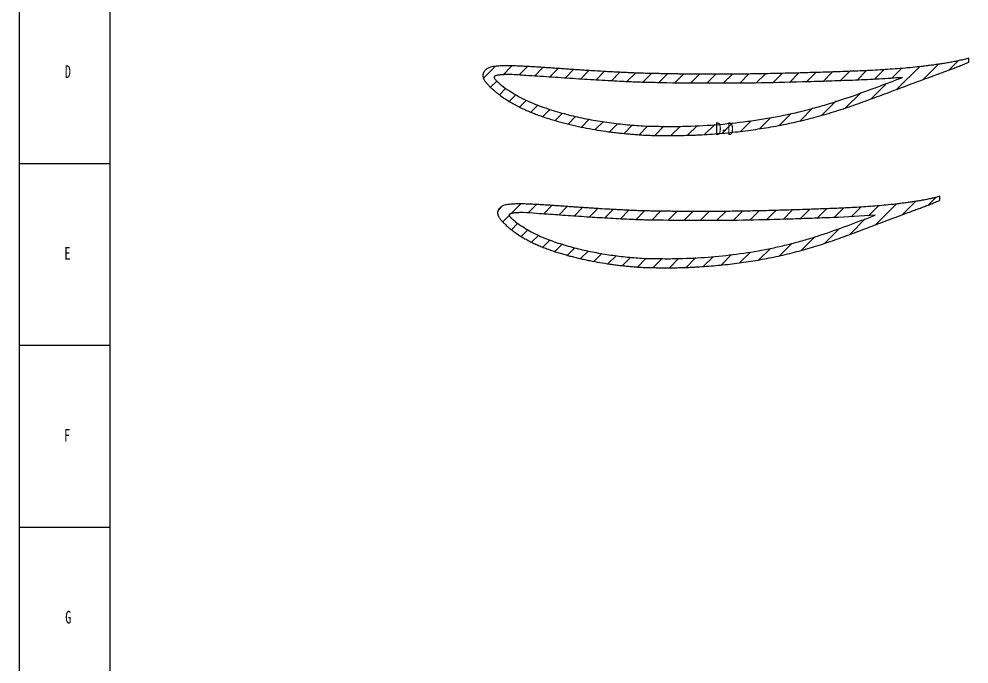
# Model space of a CAD drawing. Header units: millimetres. Extents: x 0 to 1189, y 0 to 841.
# Drawn here: x 0 to 261.1, y 482.9 to 660.2 of the extents above; entities that cross this region are included whole.
import ezdxf

# ---------------------------------------------------------------- set-up
doc = ezdxf.new("R2010")
doc.units = ezdxf.units.MM
doc.layers.add('10', color=7, linetype='Continuous')
doc.layers.add('5', color=7, linetype='Continuous')
doc.styles.add('SLDTEXTSTYLE5', font='TXT', dxfattribs={"width": 0.7})

msp = doc.modelspace()

# ---------------------------------------------------------------- hatches: boundary and pattern name
at = {"layer": '10', "linetype": 'Continuous', "lineweight": 18}
h = msp.add_hatch(dxfattribs=at)
h.set_pattern_fill('ANSI31', color=256, style=0)
edge = h.paths.add_edge_path(flags=0)
edge.add_spline(control_points=[(173.4898, 628.2378), (173.962, 628.2348), (174.9063, 628.2271), (176.3227, 628.2079), (177.7391, 628.1845), (179.1556, 628.1797), (180.5721, 628.1844), (182.4607, 628.2114), (184.3487, 628.2623), (186.2359, 628.3393), (188.1223, 628.432), (190.4786, 628.58), (193.3028, 628.8051), (196.1226, 629.0791), (198.9376, 629.3999), (201.7465, 629.7693), (204.5486, 630.1881), (208.2732, 630.8184), (212.904, 631.7459), (218.4091, 633.0922), (222.948, 634.3968), (226.5459, 635.548), (230.1236, 636.7605), (233.6753, 638.047), (237.2152, 639.3651), (239.8674, 640.3611), (242.5196, 641.3572), (245.172, 642.3525), (247.826, 643.3436), (250.0398, 644.164), (251.8122, 644.8162), (253.1427, 645.3025), (254.473, 645.7891), (255.8021, 646.2791), (257.1276, 646.7786), (258.4492, 647.2885), (259.7642, 647.8152), (260.6378, 648.1739), (261.0714, 648.3609)], knot_values=[0, 0, 0, 0, 0.015625, 0.03125, 0.046875, 0.0625, 0.078125, 0.09375, 0.125, 0.140625, 0.15625, 0.1875, 0.21875, 0.25, 0.28125, 0.3125, 0.34375, 0.375, 0.4375, 0.5, 0.5625, 0.59375, 0.625, 0.6875, 0.71875, 0.75, 0.78125, 0.8125, 0.84375, 0.875, 0.890625, 0.90625, 0.921875, 0.9375, 0.953125, 0.96875, 0.984375, 1, 1, 1, 1], weights=[1, 1, 1, 1, 1, 1, 1, 1, 1, 1, 1, 1, 1, 1, 1, 1, 1, 1, 1, 1, 1, 1, 1, 1, 1, 1, 1, 1, 1, 1, 1, 1, 1, 1, 1, 1, 1, 1, 1], degree=3, periodic=0)
edge.add_line((261.0714, 648.3609), (261.0725, 649.4532))
edge.add_spline(control_points=[(261.0725, 649.4532), (260.6345, 649.3234), (259.7491, 649.0966), (258.4159, 648.7791), (257.0741, 648.4981), (255.7268, 648.2451), (254.3749, 648.0175), (253.0197, 647.81), (251.6623, 647.6177), (250.303, 647.438), (248.9421, 647.2699), (247.1258, 647.0602), (244.8522, 646.8255), (242.1197, 646.5845), (239.3842, 646.3783), (236.6461, 646.2056), (233.9062, 646.0604), (231.1651, 645.9377), (228.4232, 645.8313), (225.6808, 645.7349), (222.0239, 645.6133), (217.4525, 645.4672), (211.9661, 645.3131), (207.3936, 645.2098), (203.7356, 645.1443), (200.992, 645.1036), (198.2486, 645.0715), (195.5052, 645.0495), (192.762, 645.0361), (190.019, 645.0331), (187.2762, 645.0405), (184.5338, 645.0601), (182.2489, 645.0857), (180.4212, 645.1121), (179.0505, 645.1357), (177.9084, 645.1566), (176.9948, 645.1767), (176.0813, 645.1949), (174.9396, 645.218), (174.026, 645.2349), (173.0584, 645.256), (172.2922, 645.2722), (171.2706, 645.2969), (170.5045, 645.319), (169.7386, 645.3473), (168.973, 645.3818), (168.2074, 645.4161), (167.1865, 645.4607), (165.9108, 645.5216), (164.3802, 645.5975), (162.8497, 645.6766), (160.8096, 645.7875), (158.7699, 645.9048), (156.7309, 646.0296), (155.2018, 646.126), (153.673, 646.2253), (152.1445, 646.3275), (150.6162, 646.4322), (149.088, 646.5388), (147.56, 646.647), (146.0321, 646.7553), (144.5041, 646.8617), (142.9758, 646.9637), (141.4471, 647.0588), (140.1727, 647.13), (139.153, 647.1834), (138.3882, 647.2218), (137.6233, 647.2587), (136.8583, 647.2933), (136.0931, 647.323), (135.3277, 647.346), (134.562, 647.3571), (133.7962, 647.3566), (133.0306, 647.3391), (132.2654, 647.3075), (131.5015, 647.2541), (130.7389, 647.1841), (129.9798, 647.079), (129.3642, 646.9012), (128.9027, 646.6817), (128.6296, 646.5163), (128.4238, 646.3655), (128.225, 646.2055), (128.0415, 646.0278), (127.8978, 645.8569), (127.8206, 645.7557), (127.7664, 645.6771), (127.7166, 645.5956), (127.6723, 645.5108), (127.6328, 645.4239), (127.5933, 645.3373), (127.5586, 645.249), (127.5356, 645.1568), (127.5178, 645.0634), (127.5046, 644.9689), (127.4953, 644.8739), (127.4877, 644.7466), (127.4853, 644.5868), (127.5028, 644.428), (127.5201, 644.302), (127.5391, 644.2083), (127.5635, 644.1158), (127.6006, 643.9939), (127.6562, 643.8444), (127.7373, 643.6711), (127.8571, 643.4457), (128.0296, 643.177), (128.2582, 642.8698), (128.5032, 642.5755), (128.7594, 642.2909), (129.0242, 642.0143), (129.2931, 641.7418), (129.6557, 641.3825), (130.1194, 640.944), (130.6916, 640.435), (131.2813, 639.9463), (131.8848, 639.4749), (132.7064, 638.8687), (133.7614, 638.1499), (135.0623, 637.3411), (136.3955, 636.5867), (137.7572, 635.8851), (139.1448, 635.2362), (140.5538, 634.6353), (141.9788, 634.0736), (143.4179, 633.5487), (144.8683, 633.0564), (146.3291, 632.595), (147.7986, 632.1626), (149.2754, 631.7557), (150.7588, 631.373), (152.2481, 631.0142), (153.743, 630.679), (155.743, 630.2632), (158.2544, 629.7995), (160.7783, 629.4084), (162.8032, 629.1355), (164.3245, 628.9512), (165.8482, 628.7859), (167.3736, 628.6373), (168.9012, 628.5116), (170.4295, 628.3936), (171.959, 628.2912), (172.9797, 628.249), (173.4898, 628.2378)], knot_values=[0, 0, 0, 0, 0.00737426, 0.01474851, 0.02212277, 0.02949703, 0.03687129, 0.04424554, 0.0516198, 0.05899406, 0.06636831, 0.07374257, 0.08849108, 0.1032396, 0.11798811, 0.13273663, 0.14748514, 0.16223365, 0.17698217, 0.19173068, 0.2064792, 0.23597622, 0.26547325, 0.29497028, 0.3097188, 0.32446731, 0.33921582, 0.35396434, 0.36871285, 0.38346137, 0.39820988, 0.41295839, 0.42770691, 0.43508116, 0.44245542, 0.44982968, 0.45351681, 0.45720394, 0.46457819, 0.47195245, 0.47195245, 0.48020319, 0.48432856, 0.48845394, 0.49257931, 0.49670468, 0.50083005, 0.50495542, 0.51320616, 0.52145691, 0.52970765, 0.53795839, 0.55445988, 0.56271062, 0.57096137, 0.57921211, 0.58746285, 0.59571359, 0.60396434, 0.61221508, 0.62046582, 0.62871657, 0.63696731, 0.64521805, 0.6534688, 0.65759417, 0.66171954, 0.66584491, 0.66997028, 0.67409565, 0.67822102, 0.6823464, 0.68647177, 0.69059714, 0.69472251, 0.69884788, 0.70297325, 0.70709862, 0.711224, 0.71328668, 0.71534937, 0.71638071, 0.71741205, 0.71947474, 0.72050608, 0.72102175, 0.72153742, 0.7220531, 0.72256877, 0.72308444, 0.72360011, 0.72411578, 0.72463145, 0.72514712, 0.7256628, 0.72617847, 0.72669414, 0.72772548, 0.72875682, 0.7292725, 0.72978817, 0.73030384, 0.73081951, 0.73185085, 0.7328822, 0.73391354, 0.73597622, 0.73803891, 0.7401016, 0.74216428, 0.74422697, 0.74628965, 0.74835234, 0.75247771, 0.75660308, 0.76072845, 0.76485383, 0.7689792, 0.77722994, 0.78548068, 0.79373143, 0.80198217, 0.81023291, 0.81848365, 0.8267344, 0.83498514, 0.84323588, 0.85148663, 0.85973737, 0.86798811, 0.87623886, 0.8844896, 0.89274034, 0.90099108, 0.91749257, 0.93399406, 0.9422448, 0.95049554, 0.95874629, 0.96699703, 0.97524777, 0.98349851, 0.99174926, 1, 1, 1, 1], weights=[1, 1, 1, 1, 1, 1, 1, 1, 1, 1, 1, 1, 1, 1, 1, 1, 1, 1, 1, 1, 1, 1, 1, 1, 1, 1, 1, 1, 1, 1, 1, 1, 1, 1, 1, 1, 1, 1, 1, 1, 1, 1, 1, 1, 1, 1, 1, 1, 1, 1, 1, 1, 1, 1, 1, 1, 1, 1, 1, 1, 1, 1, 1, 1, 1, 1, 1, 1, 1, 1, 1, 1, 1, 1, 1, 1, 1, 1, 1, 1, 1, 1, 1, 1, 1, 1, 1, 1, 1, 1, 1, 1, 1, 1, 1, 1, 1, 1, 1, 1, 1, 1, 1, 1, 1, 1, 1, 1, 1, 1, 1, 1, 1, 1, 1, 1, 1, 1, 1, 1, 1, 1, 1, 1, 1, 1, 1, 1, 1, 1, 1, 1, 1, 1, 1, 1, 1, 1, 1, 1, 1, 1, 1, 1, 1], degree=3, periodic=0)
edge = h.paths.add_edge_path(flags=0)
edge.add_spline(control_points=[(242.8167, 644.1393), (230.3026, 639.445), (217.5811, 634.8277), (204.3854, 632.7031), (194.2089, 631.0646), (183.8325, 630.6717), (173.5251, 630.7376)], knot_values=[0.00706089, 0.00706089, 0.00706089, 0.00706089, 0.0872532, 0.0872532, 0.0872532, 0.14882586, 0.14882586, 0.14882586, 0.14882586], weights=[1, 1, 1, 1, 1, 1, 1], degree=3, periodic=0)
edge.add_spline(control_points=[(173.5251, 630.7376), (169.2885, 630.8327), (165.0598, 631.3074), (160.8681, 631.9301), (156.6228, 632.5607), (152.4034, 633.4439), (148.2788, 634.6302), (143.5555, 635.9886), (138.8361, 637.7652), (134.7547, 640.5033)], knot_values=[0.00072554, 0.00072554, 0.00072554, 0.00072554, 0.02615169, 0.02615169, 0.02615169, 0.05191561, 0.05191561, 0.05191561, 0.08162003, 0.08162003, 0.08162003, 0.08162003], weights=[1, 1, 1, 1, 1, 1, 1, 1, 1, 1], degree=3, periodic=0)
edge.add_spline(control_points=[(134.7547, 640.5033), (134.7547, 640.5033), (134.7546, 640.5033), (134.7546, 640.5032)], knot_values=[0, 0, 0, 0, 0.00001913, 0.00001913, 0.00001913, 0.00001913], weights=[1, 1, 1, 1], degree=3, periodic=0)
edge.add_spline(control_points=[(134.7546, 640.5032), (133.9869, 640.9285), (133.164, 641.5039), (132.3452, 642.2073), (132.0878, 642.4275), (131.86, 642.6156), (131.6609, 642.8073), (131.4547, 643.0141), (131.2886, 643.1801), (131.0833, 643.3887), (130.9441, 643.5328), (130.7941, 643.7013), (130.6927, 643.8349), (130.6085, 643.9904), (130.5658, 644.1481), (130.5415, 644.2564), (130.5615, 644.3154), (130.6066, 644.385), (130.7226, 644.4776), (130.853, 644.5472), (131.0621, 644.637), (131.2081, 644.6771), (131.4929, 644.7393), (131.7313, 644.7768), (132.1019, 644.8178), (132.528, 644.8571), (133.0061, 644.8982), (133.7364, 644.9428), (134.3873, 644.9494), (136.3207, 644.927), (137.8639, 644.8216), (139.2733, 644.673)], knot_values=[0, 0, 0, 0, 0.17967302, 0.20481869, 0.22140132, 0.24910851, 0.26527955, 0.27810406, 0.30895849, 0.31338455, 0.33816315, 0.3501529, 0.35941058, 0.37230028, 0.38616003, 0.39383692, 0.39528024, 0.39931189, 0.41011198, 0.42574217, 0.42887673, 0.45626905, 0.45681955, 0.48866871, 0.50560456, 0.53317864, 0.57636675, 0.60391048, 0.68309946, 0.70965675, 1, 1, 1, 1], weights=[1, 1, 1, 1, 1, 1, 1, 1, 1, 1, 1, 1, 1, 1, 1, 1, 1, 1, 1, 1, 1, 1, 1, 1, 1, 1, 1, 1, 1, 1, 1, 1], degree=3, periodic=0)
edge.add_spline(control_points=[(139.2733, 644.673), (139.2739, 644.6729), (139.2745, 644.6729), (139.2751, 644.6729)], knot_values=[0.34372011, 0.34372011, 0.34372011, 0.34372011, 0.34375, 0.34375, 0.34375, 0.34375], weights=[1, 1, 1, 1], degree=3, periodic=0)
edge.add_spline(control_points=[(139.2751, 644.6729), (150.0552, 644.1129), (160.8126, 643.0513), (171.604, 642.7876), (182.3676, 642.5245), (193.1388, 642.4699), (203.9041, 642.6476), (216.8827, 642.8619), (229.882, 643.0511), (242.8167, 644.1393)], knot_values=[0, 0, 0, 0, 0.06476762, 0.06476762, 0.06476762, 0.1293445, 0.1293445, 0.1293445, 0.20720799, 0.20720799, 0.20720799, 0.20720799], weights=[1, 1, 1, 1, 1, 1, 1, 1, 1, 1], degree=3, periodic=0)
h = msp.add_hatch(dxfattribs=at)
h.set_pattern_fill('ANSI31', color=256, style=0)
edge = h.paths.add_edge_path(flags=0)
edge.add_spline(control_points=[(173.4898, 591.8621), (173.9192, 591.858), (174.7781, 591.8517), (176.0663, 591.8386), (177.3545, 591.8199), (178.6428, 591.8197), (179.931, 591.8272), (181.6485, 591.8572), (183.3655, 591.9079), (185.0816, 591.9831), (186.797, 592.0722), (188.9397, 592.2129), (191.5076, 592.4247), (194.0715, 592.681), (196.6307, 592.98), (199.1845, 593.3229), (201.7318, 593.7106), (205.1177, 594.2933), (209.3269, 595.1481), (214.3304, 596.3859), (218.4552, 597.5834), (221.7246, 598.6389), (224.9754, 599.7506), (228.2024, 600.9294), (231.4187, 602.1368), (233.8283, 603.0491), (236.2379, 603.9615), (238.6478, 604.8731), (241.059, 605.7813), (243.0702, 606.5331), (244.6804, 607.1312), (245.8889, 607.5775), (247.0975, 608.0236), (248.305, 608.4727), (249.5094, 608.9299), (250.7103, 609.3964), (251.9057, 609.8767), (252.6996, 610.2046), (253.0941, 610.3742)], knot_values=[0, 0, 0, 0, 0.015625, 0.03125, 0.046875, 0.0625, 0.078125, 0.09375, 0.125, 0.140625, 0.15625, 0.1875, 0.21875, 0.25, 0.28125, 0.3125, 0.34375, 0.375, 0.4375, 0.5, 0.5625, 0.59375, 0.625, 0.6875, 0.71875, 0.75, 0.78125, 0.8125, 0.84375, 0.875, 0.890625, 0.90625, 0.921875, 0.9375, 0.953125, 0.96875, 0.984375, 1, 1, 1, 1], weights=[1, 1, 1, 1, 1, 1, 1, 1, 1, 1, 1, 1, 1, 1, 1, 1, 1, 1, 1, 1, 1, 1, 1, 1, 1, 1, 1, 1, 1, 1, 1, 1, 1, 1, 1, 1, 1, 1, 1], degree=3, periodic=0)
edge.add_line((253.0941, 610.3742), (253.0955, 611.4719))
edge.add_spline(control_points=[(253.0955, 611.4719), (252.6958, 611.3558), (251.8894, 611.1481), (250.6747, 610.8595), (249.453, 610.602), (248.2266, 610.3694), (246.9964, 610.159), (245.7634, 609.9663), (244.5285, 609.7875), (243.2921, 609.6203), (242.0544, 609.4639), (240.4027, 609.2688), (238.3354, 609.0502), (235.8515, 608.8253), (233.3652, 608.632), (230.8771, 608.469), (228.3879, 608.3308), (225.8978, 608.2125), (223.4073, 608.109), (220.9166, 608.0147), (217.5956, 607.8948), (213.4444, 607.7509), (208.4622, 607.5973), (204.3096, 607.4921), (200.9867, 607.4233), (198.4943, 607.3794), (196.0015, 607.3431), (193.5083, 607.3163), (191.0147, 607.2971), (188.5206, 607.2873), (186.0262, 607.2869), (183.5313, 607.2979), (181.4518, 607.3153), (179.7881, 607.3345), (178.5401, 607.3521), (177.5001, 607.3691), (176.668, 607.3845), (175.8359, 607.396), (174.7957, 607.4093), (173.9633, 607.4214), (173.0816, 607.4393), (172.3833, 607.4501), (171.4522, 607.4674), (170.7539, 607.4847), (170.0557, 607.5099), (169.3579, 607.5428), (168.6599, 607.5751), (167.7292, 607.6163), (166.566, 607.6734), (165.1702, 607.7442), (163.7743, 607.8177), (161.9132, 607.921), (160.0523, 608.0301), (158.1915, 608.1462), (156.796, 608.2357), (155.4005, 608.3281), (154.0051, 608.4229), (152.6097, 608.5201), (151.2145, 608.6193), (149.8192, 608.7197), (148.4238, 608.8201), (147.0283, 608.9191), (145.6323, 609.014), (144.2359, 609.1025), (143.0718, 609.1688), (142.1402, 609.2186), (141.4415, 609.2545), (140.7427, 609.2892), (140.0438, 609.3214), (139.3446, 609.3493), (138.6452, 609.3711), (137.9456, 609.3814), (137.2458, 609.3814), (136.5462, 609.3653), (135.847, 609.3369), (135.1489, 609.2875), (134.452, 609.224), (133.7587, 609.1245), (133.1978, 608.9559), (132.7791, 608.749), (132.5312, 608.595), (132.3454, 608.454), (132.1658, 608.3054), (132.001, 608.1399), (131.873, 607.981), (131.805, 607.8866), (131.7574, 607.8134), (131.714, 607.7377), (131.6755, 607.6593), (131.6415, 607.5788), (131.6087, 607.4982), (131.5814, 607.4158), (131.565, 607.3305), (131.5525, 607.2445), (131.5435, 607.1578), (131.5375, 607.0708), (131.5326, 606.9543), (131.5299, 606.8084), (131.545, 606.6632), (131.557, 606.5475), (131.5722, 606.4615), (131.5928, 606.3766), (131.6243, 606.2644), (131.6723, 606.1268), (131.7444, 605.9674), (131.8511, 605.7599), (132.0066, 605.513), (132.2135, 605.2307), (132.4359, 604.9605), (132.6689, 604.6994), (132.9103, 604.4461), (133.1553, 604.1964), (133.4862, 603.8675), (133.9091, 603.4659), (134.4309, 602.9995), (134.9691, 602.5521), (135.5198, 602.1202), (136.2696, 601.5649), (137.2329, 600.9069), (138.4205, 600.166), (139.6381, 599.4756), (140.8816, 598.833), (142.149, 598.2392), (143.4358, 597.6892), (144.7371, 597.1746), (146.0515, 596.6945), (147.3761, 596.2435), (148.71, 595.8214), (150.0519, 595.4255), (151.4003, 595.053), (152.7546, 594.7027), (154.1143, 594.3742), (155.4789, 594.0674), (157.3043, 593.6867), (159.5963, 593.2625), (161.899, 592.9042), (163.7461, 592.6542), (165.1338, 592.4857), (166.5232, 592.334), (167.9141, 592.1982), (169.3067, 592.0822), (170.6997, 591.9736), (172.0942, 591.887), (173.0249, 591.8622), (173.4898, 591.8621)], knot_values=[0, 0, 0, 0, 0.00737426, 0.01474851, 0.02212277, 0.02949703, 0.03687129, 0.04424554, 0.0516198, 0.05899406, 0.06636831, 0.07374257, 0.08849108, 0.1032396, 0.11798811, 0.13273663, 0.14748514, 0.16223365, 0.17698217, 0.19173068, 0.2064792, 0.23597622, 0.26547325, 0.29497028, 0.3097188, 0.32446731, 0.33921582, 0.35396434, 0.36871285, 0.38346137, 0.39820988, 0.41295839, 0.42770691, 0.43508116, 0.44245542, 0.44982968, 0.45351681, 0.45720394, 0.46457819, 0.47195245, 0.47195245, 0.48020319, 0.48432856, 0.48845394, 0.49257931, 0.49670468, 0.50083005, 0.50495542, 0.51320616, 0.52145691, 0.52970765, 0.53795839, 0.55445988, 0.56271062, 0.57096137, 0.57921211, 0.58746285, 0.59571359, 0.60396434, 0.61221508, 0.62046582, 0.62871657, 0.63696731, 0.64521805, 0.6534688, 0.65759417, 0.66171954, 0.66584491, 0.66997028, 0.67409565, 0.67822102, 0.6823464, 0.68647177, 0.69059714, 0.69472251, 0.69884788, 0.70297325, 0.70709862, 0.711224, 0.71328668, 0.71534937, 0.71638071, 0.71741205, 0.71947474, 0.72050608, 0.72102175, 0.72153742, 0.7220531, 0.72256877, 0.72308444, 0.72360011, 0.72411578, 0.72463145, 0.72514712, 0.7256628, 0.72617847, 0.72669414, 0.72772548, 0.72875682, 0.7292725, 0.72978817, 0.73030384, 0.73081951, 0.73185085, 0.7328822, 0.73391354, 0.73597622, 0.73803891, 0.7401016, 0.74216428, 0.74422697, 0.74628965, 0.74835234, 0.75247771, 0.75660308, 0.76072845, 0.76485383, 0.7689792, 0.77722994, 0.78548068, 0.79373143, 0.80198217, 0.81023291, 0.81848365, 0.8267344, 0.83498514, 0.84323588, 0.85148663, 0.85973737, 0.86798811, 0.87623886, 0.8844896, 0.89274034, 0.90099108, 0.91749257, 0.93399406, 0.9422448, 0.95049554, 0.95874629, 0.96699703, 0.97524777, 0.98349851, 0.99174926, 1, 1, 1, 1], weights=[1, 1, 1, 1, 1, 1, 1, 1, 1, 1, 1, 1, 1, 1, 1, 1, 1, 1, 1, 1, 1, 1, 1, 1, 1, 1, 1, 1, 1, 1, 1, 1, 1, 1, 1, 1, 1, 1, 1, 1, 1, 1, 1, 1, 1, 1, 1, 1, 1, 1, 1, 1, 1, 1, 1, 1, 1, 1, 1, 1, 1, 1, 1, 1, 1, 1, 1, 1, 1, 1, 1, 1, 1, 1, 1, 1, 1, 1, 1, 1, 1, 1, 1, 1, 1, 1, 1, 1, 1, 1, 1, 1, 1, 1, 1, 1, 1, 1, 1, 1, 1, 1, 1, 1, 1, 1, 1, 1, 1, 1, 1, 1, 1, 1, 1, 1, 1, 1, 1, 1, 1, 1, 1, 1, 1, 1, 1, 1, 1, 1, 1, 1, 1, 1, 1, 1, 1, 1, 1, 1, 1, 1, 1, 1, 1], degree=3, periodic=0)
edge = h.paths.add_edge_path(flags=0)
edge.add_spline(control_points=[(235.2886, 606.2757), (225.7731, 602.6743), (216.1591, 599.0889), (206.1871, 597.0706), (195.472, 594.9019), (184.4338, 594.2591), (173.5019, 594.3621)], knot_values=[0.00884571, 0.00884571, 0.00884571, 0.00884571, 0.0698895, 0.0698895, 0.0698895, 0.1355204, 0.1355204, 0.1355204, 0.1355204], weights=[1, 1, 1, 1, 1, 1, 1], degree=3, periodic=0)
edge.add_spline(control_points=[(173.5019, 594.3621), (169.6198, 594.3633), (165.7442, 594.8611), (161.9051, 595.4379), (158.0301, 596.0201), (154.1792, 596.8337), (150.4162, 597.9264), (146.2001, 599.1507), (141.9905, 600.7446), (138.3402, 603.1837)], knot_values=[0.00060186, 0.00060186, 0.00060186, 0.00060186, 0.02389532, 0.02389532, 0.02389532, 0.04741355, 0.04741355, 0.04741355, 0.07394056, 0.07394056, 0.07394056, 0.07394056], weights=[1, 1, 1, 1, 1, 1, 1, 1, 1, 1], degree=3, periodic=0)
edge.add_spline(control_points=[(138.3402, 603.1837), (138.3402, 603.1837), (138.3401, 603.1837), (138.3401, 603.1836)], knot_values=[0, 0, 0, 0, 0.00002852, 0.00002852, 0.00002852, 0.00002852], weights=[1, 1, 1, 1], degree=3, periodic=0)
edge.add_spline(control_points=[(138.3401, 603.1836), (137.6752, 603.542), (136.9619, 604.0281), (136.2471, 604.6209), (136.0234, 604.8077), (135.8273, 604.9692), (135.6529, 605.1309), (135.472, 605.3051), (135.3273, 605.446), (135.1493, 605.6242), (135.0292, 605.748), (134.9008, 605.8936), (134.8177, 606.0112), (134.7549, 606.1517), (134.7317, 606.2931), (134.7271, 606.3859), (134.747, 606.4359), (134.7854, 606.4946), (134.8834, 606.5769), (134.9966, 606.6375), (135.1767, 606.7161), (135.3015, 606.7518), (135.5457, 606.8074), (135.7508, 606.8409), (136.0696, 606.8765), (136.4362, 606.9092), (136.8474, 606.9463), (137.4755, 606.9866), (138.0356, 606.988), (139.6986, 606.9545), (141.0249, 606.847), (142.2363, 606.7092)], knot_values=[0, 0, 0, 0, 0.17967302, 0.20481869, 0.22140132, 0.24910851, 0.26527955, 0.27810406, 0.30895849, 0.31338455, 0.33816315, 0.3501529, 0.35941058, 0.37230028, 0.38616003, 0.39383692, 0.39528024, 0.39931189, 0.41011198, 0.42574217, 0.42887673, 0.45626905, 0.45681955, 0.48866871, 0.50560456, 0.53317864, 0.57636675, 0.60391048, 0.68309946, 0.70965675, 1, 1, 1, 1], weights=[1, 1, 1, 1, 1, 1, 1, 1, 1, 1, 1, 1, 1, 1, 1, 1, 1, 1, 1, 1, 1, 1, 1, 1, 1, 1, 1, 1, 1, 1, 1, 1], degree=3, periodic=0)
edge.add_spline(control_points=[(142.2363, 606.7092), (142.2368, 606.7092), (142.2373, 606.7091), (142.2378, 606.7091)], knot_values=[0.34371937, 0.34371937, 0.34371937, 0.34371937, 0.34375, 0.34375, 0.34375, 0.34375], weights=[1, 1, 1, 1], degree=3, periodic=0)
edge.add_spline(control_points=[(142.2378, 606.7091), (152.1027, 606.185), (161.9454, 605.1445), (171.8225, 604.9596), (181.671, 604.7751), (191.525, 604.7383), (201.3734, 604.9311), (212.6852, 605.1526), (224.0109, 605.3707), (235.2886, 606.2757)], knot_values=[0, 0, 0, 0, 0.0592726, 0.0592726, 0.0592726, 0.1183357, 0.1183357, 0.1183357, 0.18618289, 0.18618289, 0.18618289, 0.18618289], weights=[1, 1, 1, 1, 1, 1, 1, 1, 1, 1], degree=3, periodic=0)

# ---------------------------------------------------------------- linework, layer by layer
at = {"color": 7, "linetype": 'Continuous', "lineweight": 25}
for p, q in [((261.0714, 648.3609), (261.0725, 649.4532)), ((134.7546, 640.5032), (134.7547, 640.5033)), ((253.0941, 610.3742), (253.0955, 611.4719)), ((138.3401, 603.1836), (138.3402, 603.1837))]:
    msp.add_line(p, q, dxfattribs=at)
for points, knots in [([(261.0725, 649.4532), (260.6345, 649.3234), (259.7491, 649.0966), (258.4159, 648.7791), (257.0741, 648.4981), (255.7268, 648.2451), (254.3749, 648.0175), (253.0197, 647.81), (251.6623, 647.6177), (250.303, 647.438), (248.9421, 647.2699), (247.1258, 647.0602), (244.8522, 646.8255), (242.1197, 646.5845), (239.3842, 646.3783), (236.6461, 646.2056), (233.9062, 646.0604), (231.1651, 645.9377), (228.4232, 645.8313), (225.6808, 645.7349), (222.0239, 645.6133), (217.4525, 645.4672), (211.9661, 645.3131), (207.3936, 645.2098), (203.7356, 645.1443), (200.992, 645.1036), (198.2486, 645.0715), (195.5052, 645.0495), (192.762, 645.0361), (190.019, 645.0331), (187.2762, 645.0405), (184.5338, 645.0601), (182.2489, 645.0857), (180.4212, 645.1121), (179.0505, 645.1357), (177.9084, 645.1566), (176.9948, 645.1767), (176.0813, 645.1949), (174.9396, 645.218), (174.026, 645.2349), (173.0584, 645.256), (172.2922, 645.2722), (171.2706, 645.2969), (170.5045, 645.319), (169.7386, 645.3473), (168.973, 645.3818), (168.2074, 645.4161), (167.1865, 645.4607), (165.9108, 645.5216), (164.3802, 645.5975), (162.8497, 645.6766), (160.8096, 645.7875), (158.7699, 645.9048), (156.7309, 646.0296), (155.2018, 646.126), (153.673, 646.2253), (152.1445, 646.3275), (150.6162, 646.4322), (149.088, 646.5388), (147.56, 646.647), (146.0321, 646.7553), (144.5041, 646.8617), (142.9758, 646.9637), (141.4471, 647.0588), (140.1727, 647.13), (139.153, 647.1834), (138.3882, 647.2218), (137.6233, 647.2587), (136.8583, 647.2933), (136.0931, 647.323), (135.3277, 647.346), (134.562, 647.3571), (133.7962, 647.3566), (133.0306, 647.3391), (132.2654, 647.3075), (131.5015, 647.2541), (130.7389, 647.1841), (129.9798, 647.079), (129.3642, 646.9012), (128.9027, 646.6817), (128.6296, 646.5163), (128.4238, 646.3655), (128.225, 646.2055), (128.0415, 646.0278), (127.8978, 645.8569), (127.8206, 645.7557), (127.7664, 645.6771), (127.7166, 645.5956), (127.6723, 645.5108), (127.6328, 645.4239), (127.5933, 645.3373), (127.5586, 645.249), (127.5356, 645.1568), (127.5178, 645.0634), (127.5046, 644.9689), (127.4953, 644.8739), (127.4877, 644.7466), (127.4853, 644.5868), (127.5028, 644.428), (127.5201, 644.302), (127.5391, 644.2083), (127.5635, 644.1158), (127.6006, 643.9939), (127.6562, 643.8444), (127.7373, 643.6711), (127.8571, 643.4457), (128.0296, 643.177), (128.2582, 642.8698), (128.5032, 642.5755), (128.7594, 642.2909), (129.0242, 642.0143), (129.2931, 641.7418), (129.6557, 641.3825), (130.1194, 640.944), (130.6916, 640.435), (131.2813, 639.9463), (131.8848, 639.4749), (132.7064, 638.8687), (133.7614, 638.1499), (135.0623, 637.3411), (136.3955, 636.5867), (137.7572, 635.8851), (139.1448, 635.2362), (140.5538, 634.6353), (141.9788, 634.0736), (143.4179, 633.5487), (144.8683, 633.0564), (146.3291, 632.595), (147.7986, 632.1626), (149.2754, 631.7557), (150.7588, 631.373), (152.2481, 631.0142), (153.743, 630.679), (155.743, 630.2632), (158.2544, 629.7995), (160.7783, 629.4084), (162.8032, 629.1355), (164.3245, 628.9512), (165.8482, 628.7859), (167.3736, 628.6373), (168.9012, 628.5116), (170.4295, 628.3936), (171.959, 628.2912), (172.9797, 628.249), (173.4898, 628.2378)], [0, 0, 0, 0, 0.00737426, 0.01474851, 0.02212277, 0.02949703, 0.03687129, 0.04424554, 0.0516198, 0.05899406, 0.06636831, 0.07374257, 0.08849108, 0.1032396, 0.11798811, 0.13273663, 0.14748514, 0.16223365, 0.17698217, 0.19173068, 0.2064792, 0.23597622, 0.26547325, 0.29497028, 0.3097188, 0.32446731, 0.33921582, 0.35396434, 0.36871285, 0.38346137, 0.39820988, 0.41295839, 0.42770691, 0.43508116, 0.44245542, 0.44982968, 0.45351681, 0.45720394, 0.46457819, 0.47195245, 0.47195245, 0.48020319, 0.48432856, 0.48845394, 0.49257931, 0.49670468, 0.50083005, 0.50495542, 0.51320616, 0.52145691, 0.52970765, 0.53795839, 0.55445988, 0.56271062, 0.57096137, 0.57921211, 0.58746285, 0.59571359, 0.60396434, 0.61221508, 0.62046582, 0.62871657, 0.63696731, 0.64521805, 0.6534688, 0.65759417, 0.66171954, 0.66584491, 0.66997028, 0.67409565, 0.67822102, 0.6823464, 0.68647177, 0.69059714, 0.69472251, 0.69884788, 0.70297325, 0.70709862, 0.711224, 0.71328668, 0.71534937, 0.71638071, 0.71741205, 0.71947474, 0.72050608, 0.72102175, 0.72153742, 0.7220531, 0.72256877, 0.72308444, 0.72360011, 0.72411578, 0.72463145, 0.72514712, 0.7256628, 0.72617847, 0.72669414, 0.72772548, 0.72875682, 0.7292725, 0.72978817, 0.73030384, 0.73081951, 0.73185085, 0.7328822, 0.73391354, 0.73597622, 0.73803891, 0.7401016, 0.74216428, 0.74422697, 0.74628965, 0.74835234, 0.75247771, 0.75660308, 0.76072845, 0.76485383, 0.7689792, 0.77722994, 0.78548068, 0.79373143, 0.80198217, 0.81023291, 0.81848365, 0.8267344, 0.83498514, 0.84323588, 0.85148663, 0.85973737, 0.86798811, 0.87623886, 0.8844896, 0.89274034, 0.90099108, 0.91749257, 0.93399406, 0.9422448, 0.95049554, 0.95874629, 0.96699703, 0.97524777, 0.98349851, 0.99174926, 1, 1, 1, 1]), ([(173.4898, 628.2378), (173.962, 628.2348), (174.9063, 628.2271), (176.3227, 628.2079), (177.7391, 628.1845), (179.1556, 628.1797), (180.5721, 628.1844), (182.4607, 628.2114), (184.3487, 628.2623), (186.2359, 628.3393), (188.1223, 628.432), (190.4786, 628.58), (193.3028, 628.8051), (196.1226, 629.0791), (198.9376, 629.3999), (201.7465, 629.7693), (204.5486, 630.1881), (208.2732, 630.8184), (212.904, 631.7459), (218.4091, 633.0922), (222.948, 634.3968), (226.5459, 635.548), (230.1236, 636.7605), (233.6753, 638.047), (237.2152, 639.3651), (239.8674, 640.3611), (242.5196, 641.3572), (245.172, 642.3525), (247.826, 643.3436), (250.0398, 644.164), (251.8122, 644.8162), (253.1427, 645.3025), (254.473, 645.7891), (255.8021, 646.2791), (257.1276, 646.7786), (258.4492, 647.2885), (259.7642, 647.8152), (260.6378, 648.1739), (261.0714, 648.3609)], [0, 0, 0, 0, 0.015625, 0.03125, 0.046875, 0.0625, 0.078125, 0.09375, 0.125, 0.140625, 0.15625, 0.1875, 0.21875, 0.25, 0.28125, 0.3125, 0.34375, 0.375, 0.4375, 0.5, 0.5625, 0.59375, 0.625, 0.6875, 0.71875, 0.75, 0.78125, 0.8125, 0.84375, 0.875, 0.890625, 0.90625, 0.921875, 0.9375, 0.953125, 0.96875, 0.984375, 1, 1, 1, 1]), ([(139.2733, 644.673), (137.8639, 644.8216), (136.3207, 644.927), (134.3873, 644.9494), (133.7364, 644.9428), (133.0061, 644.8982), (132.528, 644.8571), (132.1019, 644.8178), (131.7313, 644.7768), (131.4929, 644.7393), (131.2081, 644.6771), (131.0621, 644.637), (130.853, 644.5472), (130.7226, 644.4776), (130.6066, 644.385), (130.5615, 644.3154), (130.5415, 644.2564), (130.5658, 644.1481), (130.6085, 643.9904), (130.6927, 643.8349), (130.7941, 643.7013), (130.9441, 643.5328), (131.0833, 643.3887), (131.2886, 643.1801), (131.4547, 643.0141), (131.6609, 642.8073), (131.86, 642.6156), (132.0878, 642.4275), (132.3452, 642.2073), (133.164, 641.5039), (133.9869, 640.9285), (134.7546, 640.5032)], [0, 0, 0, 0, 0.29034325, 0.31690054, 0.39608952, 0.42363325, 0.46682136, 0.49439544, 0.51133129, 0.54318045, 0.54373095, 0.57112327, 0.57425783, 0.58988802, 0.60068811, 0.60471976, 0.60616308, 0.61383997, 0.62769972, 0.64058942, 0.6498471, 0.66183685, 0.68661545, 0.69104151, 0.72189594, 0.73472045, 0.75089149, 0.77859868, 0.79518131, 0.82032698, 1, 1, 1, 1]), ([(242.8167, 644.1393), (240.6636, 643.9582), (238.5091, 643.8107), (234.1977, 643.5673), (232.041, 643.4705), (227.7264, 643.3019), (225.5686, 643.229), (221.2529, 643.0868), (219.095, 643.0177), (212.6204, 642.8261), (208.3031, 642.7206), (199.6656, 642.5773), (195.347, 642.5367), (186.71, 642.5315), (182.3917, 642.5693), (177.5338, 642.6634), (176.9941, 642.6755), (175.9145, 642.6971), (175.3748, 642.7081), (173.7555, 642.7394), (172.676, 642.7614), (171.0567, 642.801), (170.5171, 642.8161), (169.4384, 642.8566), (168.8994, 642.882), (167.8211, 642.9301), (167.282, 642.9535), (166.2039, 643.0041), (165.6649, 643.0303), (162.97, 643.1637), (160.8148, 643.2805), (156.5055, 643.5351), (154.3514, 643.6728), (150.0442, 643.9633), (147.8911, 644.1178), (144.6612, 644.3444), (143.5845, 644.4184), (141.4304, 644.5552), (140.3529, 644.6169), (139.2751, 644.6729)], [0, 0, 0, 0, 0.0625, 0.0625, 0.125, 0.125, 0.1875, 0.1875, 0.25, 0.25, 0.375, 0.375, 0.5, 0.5, 0.625, 0.625, 0.640625, 0.640625, 0.65625, 0.65625, 0.6875, 0.6875, 0.703125, 0.703125, 0.71875, 0.71875, 0.734375, 0.734375, 0.75, 0.75, 0.8125, 0.8125, 0.875, 0.875, 0.9375, 0.9375, 0.96875, 0.96875, 1, 1, 1, 1]), ([(173.5251, 630.7376), (174.2685, 630.7329), (175.012, 630.7256), (176.4994, 630.7055), (177.2434, 630.6914), (179.4737, 630.6737), (180.9592, 630.6842), (185.4117, 630.7803), (188.3747, 630.929), (194.2907, 631.3878), (197.2436, 631.6974), (201.6655, 632.2841), (203.1386, 632.5002), (206.08, 632.9785), (207.5439, 633.2401), (211.9141, 634.0951), (214.7986, 634.7607), (219.0836, 635.8965), (220.5051, 636.2977), (223.3345, 637.1448), (224.7421, 637.5915), (228.9479, 638.9883), (231.7286, 639.9954), (235.8899, 641.5388), (237.2753, 642.0587), (240.046, 643.0992), (241.4312, 643.6196), (242.8167, 644.1393)], [0, 0, 0, 0, 0.03125, 0.03125, 0.0625, 0.0625, 0.125, 0.125, 0.25, 0.25, 0.375, 0.375, 0.4375, 0.4375, 0.5, 0.5, 0.625, 0.625, 0.6875, 0.6875, 0.75, 0.75, 0.875, 0.875, 0.9375, 0.9375, 1, 1, 1, 1]), ([(134.7547, 640.5033), (136.1657, 639.5567), (137.6299, 638.7305), (139.8924, 637.6416), (140.6578, 637.304), (142.2051, 636.6665), (142.9869, 636.366), (144.5643, 635.7967), (145.3597, 635.5273), (146.9626, 635.0157), (147.7707, 634.7736), (150.2067, 634.0828), (151.8409, 633.6698), (155.1279, 632.9305), (156.7807, 632.6046), (160.1036, 632.0327), (161.7747, 631.7864), (165.121, 631.3682), (166.7974, 631.1943), (169.3169, 630.9861), (170.1571, 630.9202), (171.8388, 630.8044), (172.6807, 630.7566), (173.5251, 630.7376)], [0, 0, 0, 0, 0.125, 0.125, 0.1875, 0.1875, 0.25, 0.25, 0.3125, 0.3125, 0.375, 0.375, 0.5, 0.5, 0.625, 0.625, 0.75, 0.75, 0.875, 0.875, 0.9375, 0.9375, 1, 1, 1, 1]), ([(253.0955, 611.4719), (252.6958, 611.3558), (251.8894, 611.1481), (250.6747, 610.8595), (249.453, 610.602), (248.2266, 610.3694), (246.9964, 610.159), (245.7634, 609.9663), (244.5285, 609.7875), (243.2921, 609.6203), (242.0544, 609.4639), (240.4027, 609.2688), (238.3354, 609.0502), (235.8515, 608.8253), (233.3652, 608.632), (230.8771, 608.469), (228.3879, 608.3308), (225.8978, 608.2125), (223.4073, 608.109), (220.9166, 608.0147), (217.5956, 607.8948), (213.4444, 607.7509), (208.4622, 607.5973), (204.3096, 607.4921), (200.9867, 607.4233), (198.4943, 607.3794), (196.0015, 607.3431), (193.5083, 607.3163), (191.0147, 607.2971), (188.5206, 607.2873), (186.0262, 607.2869), (183.5313, 607.2979), (181.4518, 607.3153), (179.7881, 607.3345), (178.5401, 607.3521), (177.5001, 607.3691), (176.668, 607.3845), (175.8359, 607.396), (174.7957, 607.4093), (173.9633, 607.4214), (173.0816, 607.4393), (172.3833, 607.4501), (171.4522, 607.4674), (170.7539, 607.4847), (170.0557, 607.5099), (169.3579, 607.5428), (168.6599, 607.5751), (167.7292, 607.6163), (166.566, 607.6734), (165.1702, 607.7442), (163.7743, 607.8177), (161.9132, 607.921), (160.0523, 608.0301), (158.1915, 608.1462), (156.796, 608.2357), (155.4005, 608.3281), (154.0051, 608.4229), (152.6097, 608.5201), (151.2145, 608.6193), (149.8192, 608.7197), (148.4238, 608.8201), (147.0283, 608.9191), (145.6323, 609.014), (144.2359, 609.1025), (143.0718, 609.1688), (142.1402, 609.2186), (141.4415, 609.2545), (140.7427, 609.2892), (140.0438, 609.3214), (139.3446, 609.3493), (138.6452, 609.3711), (137.9456, 609.3814), (137.2458, 609.3814), (136.5462, 609.3653), (135.847, 609.3369), (135.1489, 609.2875), (134.452, 609.224), (133.7587, 609.1245), (133.1978, 608.9559), (132.7791, 608.749), (132.5312, 608.595), (132.3454, 608.454), (132.1658, 608.3054), (132.001, 608.1399), (131.873, 607.981), (131.805, 607.8866), (131.7574, 607.8134), (131.714, 607.7377), (131.6755, 607.6593), (131.6415, 607.5788), (131.6087, 607.4982), (131.5814, 607.4158), (131.565, 607.3305), (131.5525, 607.2445), (131.5435, 607.1578), (131.5375, 607.0708), (131.5326, 606.9543), (131.5299, 606.8084), (131.545, 606.6632), (131.557, 606.5475), (131.5722, 606.4615), (131.5928, 606.3766), (131.6243, 606.2644), (131.6723, 606.1268), (131.7444, 605.9674), (131.8511, 605.7599), (132.0066, 605.513), (132.2135, 605.2307), (132.4359, 604.9605), (132.6689, 604.6994), (132.9103, 604.4461), (133.1553, 604.1964), (133.4862, 603.8675), (133.9091, 603.4659), (134.4309, 602.9995), (134.9691, 602.5521), (135.5198, 602.1202), (136.2696, 601.5649), (137.2329, 600.9069), (138.4205, 600.166), (139.6381, 599.4756), (140.8816, 598.833), (142.149, 598.2392), (143.4358, 597.6892), (144.7371, 597.1746), (146.0515, 596.6945), (147.3761, 596.2435), (148.71, 595.8214), (150.0519, 595.4255), (151.4003, 595.053), (152.7546, 594.7027), (154.1143, 594.3742), (155.4789, 594.0674), (157.3043, 593.6867), (159.5963, 593.2625), (161.899, 592.9042), (163.7461, 592.6542), (165.1338, 592.4857), (166.5232, 592.334), (167.9141, 592.1982), (169.3067, 592.0822), (170.6997, 591.9736), (172.0942, 591.887), (173.0249, 591.8622), (173.4898, 591.8621)], [0, 0, 0, 0, 0.00737426, 0.01474851, 0.02212277, 0.02949703, 0.03687129, 0.04424554, 0.0516198, 0.05899406, 0.06636831, 0.07374257, 0.08849108, 0.1032396, 0.11798811, 0.13273663, 0.14748514, 0.16223365, 0.17698217, 0.19173068, 0.2064792, 0.23597622, 0.26547325, 0.29497028, 0.3097188, 0.32446731, 0.33921582, 0.35396434, 0.36871285, 0.38346137, 0.39820988, 0.41295839, 0.42770691, 0.43508116, 0.44245542, 0.44982968, 0.45351681, 0.45720394, 0.46457819, 0.47195245, 0.47195245, 0.48020319, 0.48432856, 0.48845394, 0.49257931, 0.49670468, 0.50083005, 0.50495542, 0.51320616, 0.52145691, 0.52970765, 0.53795839, 0.55445988, 0.56271062, 0.57096137, 0.57921211, 0.58746285, 0.59571359, 0.60396434, 0.61221508, 0.62046582, 0.62871657, 0.63696731, 0.64521805, 0.6534688, 0.65759417, 0.66171954, 0.66584491, 0.66997028, 0.67409565, 0.67822102, 0.6823464, 0.68647177, 0.69059714, 0.69472251, 0.69884788, 0.70297325, 0.70709862, 0.711224, 0.71328668, 0.71534937, 0.71638071, 0.71741205, 0.71947474, 0.72050608, 0.72102175, 0.72153742, 0.7220531, 0.72256877, 0.72308444, 0.72360011, 0.72411578, 0.72463145, 0.72514712, 0.7256628, 0.72617847, 0.72669414, 0.72772548, 0.72875682, 0.7292725, 0.72978817, 0.73030384, 0.73081951, 0.73185085, 0.7328822, 0.73391354, 0.73597622, 0.73803891, 0.7401016, 0.74216428, 0.74422697, 0.74628965, 0.74835234, 0.75247771, 0.75660308, 0.76072845, 0.76485383, 0.7689792, 0.77722994, 0.78548068, 0.79373143, 0.80198217, 0.81023291, 0.81848365, 0.8267344, 0.83498514, 0.84323588, 0.85148663, 0.85973737, 0.86798811, 0.87623886, 0.8844896, 0.89274034, 0.90099108, 0.91749257, 0.93399406, 0.9422448, 0.95049554, 0.95874629, 0.96699703, 0.97524777, 0.98349851, 0.99174926, 1, 1, 1, 1]), ([(173.4898, 591.8621), (173.9192, 591.858), (174.7781, 591.8517), (176.0663, 591.8386), (177.3545, 591.8199), (178.6428, 591.8197), (179.931, 591.8272), (181.6485, 591.8572), (183.3655, 591.9079), (185.0816, 591.9831), (186.797, 592.0722), (188.9397, 592.2129), (191.5076, 592.4247), (194.0715, 592.681), (196.6307, 592.98), (199.1845, 593.3229), (201.7318, 593.7106), (205.1177, 594.2933), (209.3269, 595.1481), (214.3304, 596.3859), (218.4552, 597.5834), (221.7246, 598.6389), (224.9754, 599.7506), (228.2024, 600.9294), (231.4187, 602.1368), (233.8283, 603.0491), (236.2379, 603.9615), (238.6478, 604.8731), (241.059, 605.7813), (243.0702, 606.5331), (244.6804, 607.1312), (245.8889, 607.5775), (247.0975, 608.0236), (248.305, 608.4727), (249.5094, 608.9299), (250.7103, 609.3964), (251.9057, 609.8767), (252.6996, 610.2046), (253.0941, 610.3742)], [0, 0, 0, 0, 0.015625, 0.03125, 0.046875, 0.0625, 0.078125, 0.09375, 0.125, 0.140625, 0.15625, 0.1875, 0.21875, 0.25, 0.28125, 0.3125, 0.34375, 0.375, 0.4375, 0.5, 0.5625, 0.59375, 0.625, 0.6875, 0.71875, 0.75, 0.78125, 0.8125, 0.84375, 0.875, 0.890625, 0.90625, 0.921875, 0.9375, 0.953125, 0.96875, 0.984375, 1, 1, 1, 1]), ([(142.2363, 606.7092), (141.0249, 606.847), (139.6986, 606.9545), (138.0356, 606.988), (137.4755, 606.9866), (136.8474, 606.9463), (136.4362, 606.9092), (136.0696, 606.8765), (135.7508, 606.8409), (135.5457, 606.8074), (135.3015, 606.7518), (135.1767, 606.7161), (134.9966, 606.6375), (134.8834, 606.5769), (134.7854, 606.4946), (134.747, 606.4359), (134.7271, 606.3859), (134.7317, 606.2931), (134.7549, 606.1517), (134.8177, 606.0112), (134.9008, 605.8936), (135.0292, 605.748), (135.1493, 605.6242), (135.3273, 605.446), (135.472, 605.3051), (135.6529, 605.1309), (135.8273, 604.9692), (136.0234, 604.8077), (136.2471, 604.6209), (136.9619, 604.0281), (137.6752, 603.542), (138.3401, 603.1836)], [0, 0, 0, 0, 0.29034325, 0.31690054, 0.39608952, 0.42363325, 0.46682136, 0.49439544, 0.51133129, 0.54318045, 0.54373095, 0.57112327, 0.57425783, 0.58988802, 0.60068811, 0.60471976, 0.60616308, 0.61383997, 0.62769972, 0.64058942, 0.6498471, 0.66183685, 0.68661545, 0.69104151, 0.72189594, 0.73472045, 0.75089149, 0.77859868, 0.79518131, 0.82032698, 1, 1, 1, 1]), ([(235.2886, 606.2757), (231.418, 605.9651), (227.5419, 605.7733), (221.7252, 605.5409), (219.7859, 605.4712), (215.9073, 605.3341), (213.9679, 605.268), (208.1489, 605.0845), (204.2685, 604.9837), (196.5056, 604.8412), (192.6242, 604.798), (184.8615, 604.7796), (180.9801, 604.8061), (176.1285, 604.8929), (175.1582, 604.9026), (173.7027, 604.9251), (173.2175, 604.9355), (172.2472, 604.952), (171.762, 604.9597), (170.7919, 604.9818), (170.3071, 604.9971), (169.3382, 605.0393), (168.8539, 605.0631), (167.4007, 605.1283), (166.4321, 605.1762), (163.5267, 605.3247), (161.5903, 605.4328), (157.7186, 605.6679), (155.7833, 605.7944), (151.9135, 606.0607), (149.979, 606.2021), (147.0771, 606.409), (146.1097, 606.4765), (144.1743, 606.6014), (143.2062, 606.6577), (142.2378, 606.7091)], [0, 0, 0, 0, 0.125, 0.125, 0.1875, 0.1875, 0.25, 0.25, 0.375, 0.375, 0.5, 0.5, 0.625, 0.625, 0.65625, 0.65625, 0.671875, 0.671875, 0.6875, 0.6875, 0.703125, 0.703125, 0.71875, 0.71875, 0.75, 0.75, 0.8125, 0.8125, 0.875, 0.875, 0.9375, 0.9375, 0.96875, 0.96875, 1, 1, 1, 1]), ([(173.5019, 594.3621), (174.164, 594.3559), (174.826, 594.3514), (176.1503, 594.3374), (176.8128, 594.3263), (178.1366, 594.3181), (178.798, 594.32), (180.1204, 594.3305), (180.781, 594.3417), (184.0827, 594.4184), (186.718, 594.5531), (191.9773, 594.9635), (194.6012, 595.2387), (199.8376, 595.929), (202.45, 596.3449), (206.3581, 597.0981), (207.6586, 597.3704), (210.2429, 597.9564), (211.5282, 598.2703), (214.0859, 598.9382), (215.3583, 599.292), (217.8905, 600.0388), (219.1501, 600.4323), (222.9114, 601.6664), (225.3958, 602.5605), (229.1102, 603.9396), (230.3463, 604.4053), (232.8177, 605.3398), (234.053, 605.8081), (235.2886, 606.2757)], [0, 0, 0, 0, 0.03125, 0.03125, 0.0625, 0.0625, 0.09375, 0.09375, 0.125, 0.125, 0.25, 0.25, 0.375, 0.375, 0.5, 0.5, 0.5625, 0.5625, 0.625, 0.625, 0.6875, 0.6875, 0.75, 0.75, 0.875, 0.875, 0.9375, 0.9375, 1, 1, 1, 1]), ([(138.3402, 603.1837), (139.6204, 602.3282), (140.9488, 601.5811), (143.0018, 600.5971), (143.6964, 600.2921), (145.1002, 599.7149), (145.8094, 599.443), (147.2405, 598.9276), (147.962, 598.6834), (149.4162, 598.22), (150.1494, 598.0004), (152.358, 597.3743), (153.8397, 596.9996), (156.82, 596.3289), (158.3188, 596.033), (161.3319, 595.5134), (162.847, 595.2893), (165.8809, 594.9089), (167.4007, 594.7507), (169.6846, 594.5596), (170.4461, 594.4985), (171.9712, 594.3986), (172.735, 594.3623), (173.502, 594.3621)], [0, 0, 0, 0, 0.125, 0.125, 0.1875, 0.1875, 0.25, 0.25, 0.3125, 0.3125, 0.375, 0.375, 0.5, 0.5, 0.625, 0.625, 0.75, 0.75, 0.875, 0.875, 0.9375, 0.9375, 1, 1, 1, 1])]:
    msp.add_open_spline(points, degree=3, knots=knots, dxfattribs=at)
for points in [[(139.2751, 644.6729), (139.2745, 644.6729), (139.2739, 644.6729), (139.2733, 644.6729)], [(142.2378, 606.7091), (142.2373, 606.7091), (142.2368, 606.7092), (142.2363, 606.7092)]]:
    msp.add_open_spline(points, degree=3, dxfattribs=at)
at = {"layer": '5', "color": 7}
msp.add_line((0, 841), (0, 0), dxfattribs=at)
at = {"layer": '5', "color": 7, "lineweight": 25}
msp.add_line((25, 831.0501), (25, 10), dxfattribs=at)
at = {"layer": '5'}
for p, q in [((0, 620.5), (25, 620.5)), ((0, 570.5), (25, 570.5)), ((0, 520.5), (25, 520.5))]:
    msp.add_line(p, q, dxfattribs=at)

# ---------------------------------------------------------------- texts
at = {"layer": '10', "char_height": 3.5, "attachment_point": 2, "style": 'SLDTEXTSTYLE5'}
for s, insert in [('D', (13.4297, 647.5095)), ('D-D', (193.8596, 631.7972)), ('E', (13.3179, 597.5095)), ('F', (13.2243, 547.5095)), ('G', (13.5391, 497.5095))]:
    msp.add_mtext(s, dxfattribs=dict(at, insert=insert))

doc.saveas('drawing.dxf')
